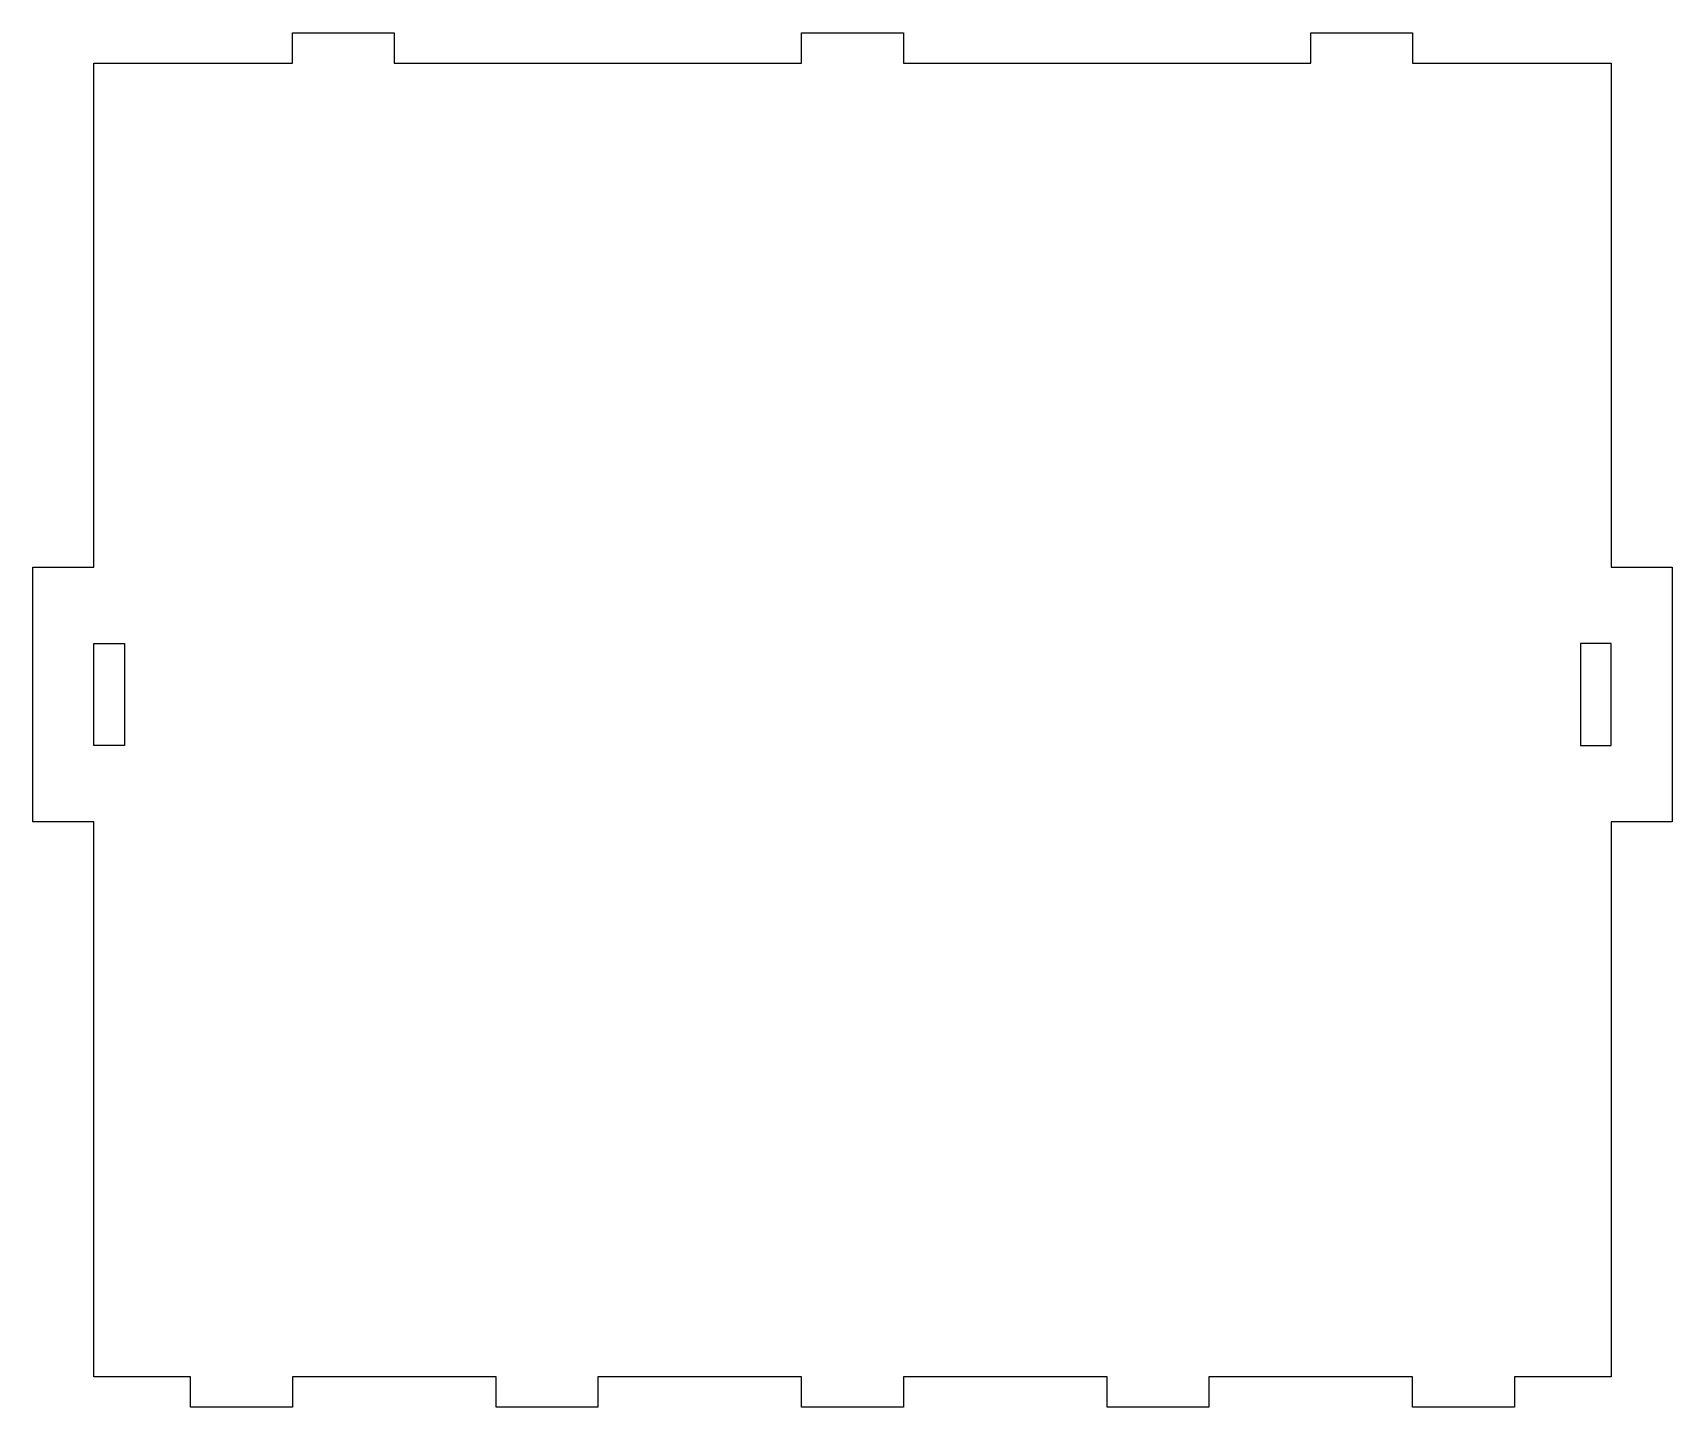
# Model space of a CAD drawing. Extents: x 288 to 449, y -99 to 36.
import ezdxf

# ---------------------------------------------------------------- set-up
doc = ezdxf.new("R2010")
doc.units = 0
doc.header["$MEASUREMENT"] = 0
doc.layers.get('0').update_dxf_attribs({"linetype": 'CONTINUOUS'})

msp = doc.modelspace()

# ---------------------------------------------------------------- linework, layer by layer
at = {"color": 1, "linetype": 'CONTINUOUS'}
for p, q in [((313.7, 33.1), (313.7, 36.1)), ((313.7, 36.1), (323.7, 36.1)), ((323.7, 36.1), (323.7, 33.1)), ((363.7, 33.1), (363.7, 36.1)), ((363.7, 36.1), (373.7, 36.1)), ((373.7, 36.1), (373.7, 33.1)), ((413.7, 33.1), (413.7, 36.1)), ((413.7, 36.1), (423.7, 36.1)), ((423.7, 36.1), (423.7, 33.1)), ((294.2, -16.4), (294.2, 33.1)), ((294.2, 33.1), (313.7, 33.1)), ((323.7, 33.1), (363.7, 33.1)), ((373.7, 33.1), (413.7, 33.1)), ((423.7, 33.1), (443.2, 33.1)), ((443.2, 33.1), (443.2, -16.4)), ((288.2, -41.4), (288.2, -16.4)), ((288.2, -16.4), (294.2, -16.4)), ((443.2, -16.4), (449.2, -16.4)), ((449.2, -16.4), (449.2, -41.4)), ((294.2, -23.9), (297.2, -23.9)), ((294.2, -33.9), (294.2, -23.9)), ((297.2, -23.9), (297.2, -33.9)), ((443.2, -23.9), (440.2, -23.9)), ((440.2, -23.9), (440.2, -33.9)), ((443.2, -33.9), (443.2, -23.9)), ((297.2, -33.9), (294.2, -33.9)), ((440.2, -33.9), (443.2, -33.9)), ((294.2, -41.4), (288.2, -41.4)), ((294.2, -95.9), (294.2, -41.4)), ((449.2, -41.4), (443.2, -41.4)), ((443.2, -41.4), (443.2, -95.9)), ((303.7, -95.9), (294.2, -95.9)), ((303.7, -98.9), (303.7, -95.9)), ((333.7, -95.9), (313.7, -95.9)), ((313.7, -95.9), (313.7, -98.9)), ((333.7, -98.9), (333.7, -95.9)), ((363.7, -95.9), (343.7, -95.9)), ((343.7, -95.9), (343.7, -98.9)), ((363.7, -98.9), (363.7, -95.9)), ((393.7, -95.9), (373.7, -95.9)), ((373.7, -95.9), (373.7, -98.9)), ((393.7, -98.9), (393.7, -95.9)), ((423.7, -95.9), (403.7, -95.9)), ((403.7, -95.9), (403.7, -98.9)), ((423.7, -98.9), (423.7, -95.9)), ((443.2, -95.9), (433.7, -95.9)), ((433.7, -95.9), (433.7, -98.9)), ((313.7, -98.9), (303.7, -98.9)), ((343.7, -98.9), (333.7, -98.9)), ((373.7, -98.9), (363.7, -98.9)), ((403.7, -98.9), (393.7, -98.9)), ((433.7, -98.9), (423.7, -98.9))]:
    msp.add_line(p, q, dxfattribs=at)

doc.saveas('drawing.dxf')
